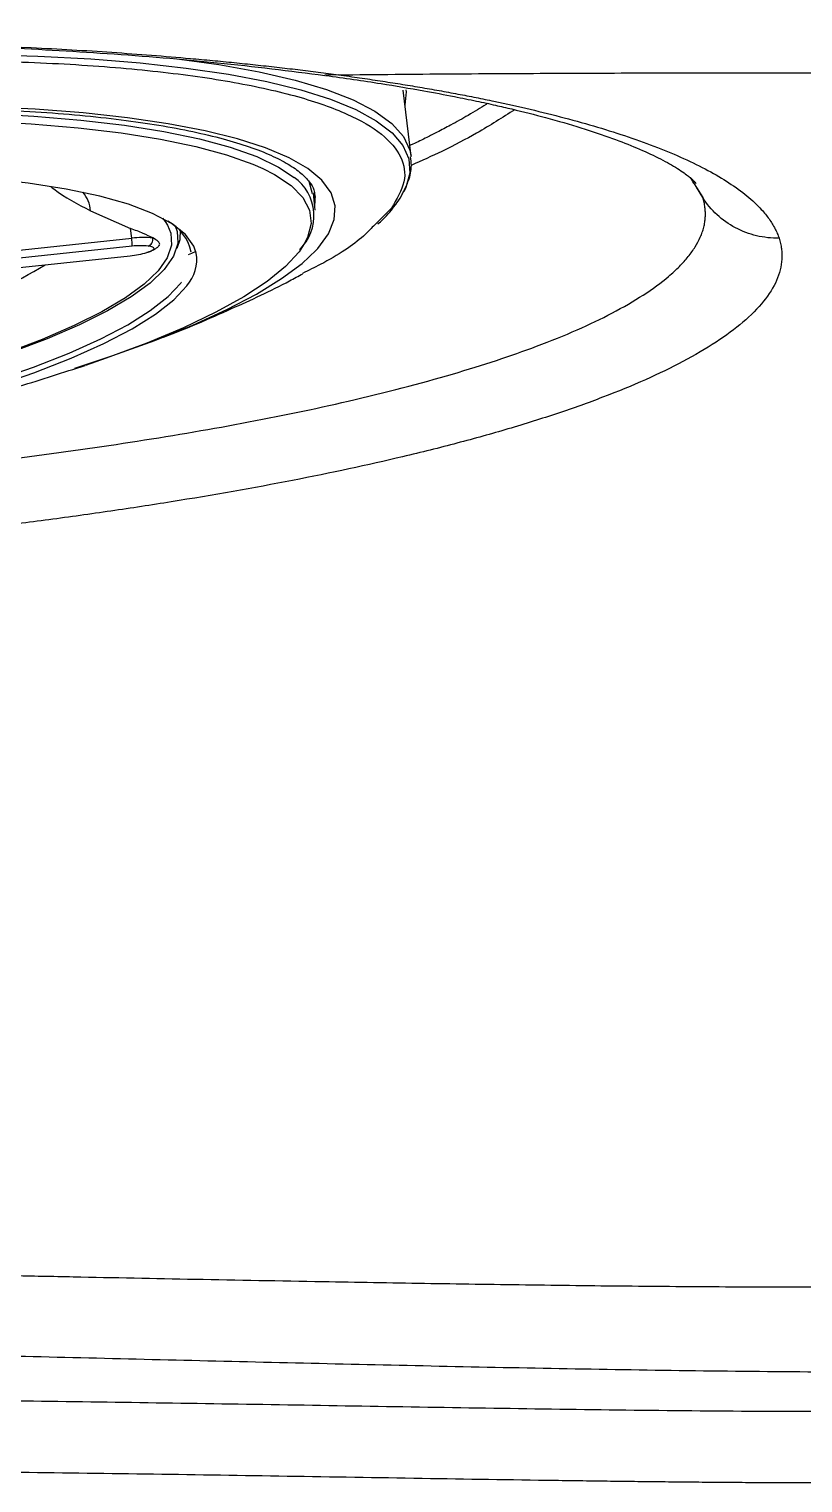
# Model space of a CAD drawing. Extents: x 0 to 84, y -21 to 126.
# Drawn here: x 41.353 to 43.504, y 64.656 to 68.698 of the extents above; entities that cross this region are included whole.
import ezdxf

# ---------------------------------------------------------------- set-up
doc = ezdxf.new("R2010")
doc.units = 0
doc.header["$MEASUREMENT"] = 0
doc.layers.add('1', color=4, linetype='Continuous')

# ---------------------------------------------------------------- blocks, each defined once
blk = doc.blocks.new('PRODIGY')
at = {"layer": '1', "color": 3, "linetype": 'Continuous', "lineweight": 25}
for p, q in [((42.2137, 68.5711), (42.1754, 68.5705)), ((42.4151, 68.3451), (42.3931, 68.5283)), ((42.1407, 68.2406), (42.1315, 68.2744)), ((43.1905, 68.2858), (43.2258, 68.2301)), ((43.201, 68.2703), (43.1988, 68.2739)), ((42.1486, 68.1945), (42.1438, 68.241)), ((43.2258, 68.2301), (43.2082, 68.2586)), ((41.5238, 68.1932), (41.6353, 68.1439)), ((42.3604, 68.2002), (42.3105, 68.1507)), ((40.441, 67.9908), (41.6384, 68.1169)), ((41.6384, 68.1169), (41.6353, 68.1439)), ((41.6397, 68.0946), (40.4423, 67.9685)), ((40.4365, 67.9416), (41.634, 68.0678)), ((40.4367, 67.9421), (41.6342, 68.0682))]:
    blk.add_line(p, q, dxfattribs=at)
at = {"layer": '1', "color": 3, "linetype": 'Continuous', "lineweight": 25, "flags": 128}
for points in [[(41.2224, 68.6281), (41.3776, 68.6235), (41.5244, 68.6155), (41.6622, 68.6044), (41.7902, 68.5901), (41.9078, 68.5727), (42.0142, 68.5523), (42.109, 68.5291), (42.1915, 68.5031), (42.2615, 68.4745), (42.3184, 68.4435), (42.3621, 68.4101), (42.3923, 68.3747), (42.4087, 68.3373), (42.4114, 68.2982), (42.4003, 68.2575), (42.3949, 68.2463)], [(41.7576, 68.6166), (41.8805, 68.5997), (41.9927, 68.5796), (42.0927, 68.5564), (42.18, 68.5303), (42.2541, 68.5014), (42.3147, 68.4699), (42.3613, 68.436), (42.3937, 68.3998), (42.4118, 68.3616), (42.4152, 68.344)], [(42.4009, 68.5293), (42.4014, 68.5236), (42.3981, 68.4869)], [(42.151, 68.0837), (42.1556, 68.0887), (42.1855, 68.1294), (42.2017, 68.1689), (42.2041, 68.207), (42.1926, 68.2434), (42.1674, 68.2779), (42.1285, 68.3104), (42.0762, 68.3406), (42.0108, 68.3683), (41.9327, 68.3935), (41.8423, 68.4158), (41.7402, 68.4354), (41.627, 68.4519), (41.5033, 68.4653), (41.3698, 68.4755), (41.2274, 68.4825), (41.0769, 68.4863), (40.9191, 68.4867), (40.755, 68.4839), (40.5855, 68.4777), (40.4116, 68.4684), (40.2344, 68.4558)], [(40.2367, 68.4191), (40.4128, 68.4314), (40.5853, 68.4404), (40.7532, 68.4461), (40.9155, 68.4484), (41.0712, 68.4474), (41.2194, 68.443), (41.359, 68.4353), (41.4894, 68.4243), (41.6096, 68.4101), (41.7189, 68.3927), (41.8166, 68.3724), (41.9023, 68.3491), (41.9752, 68.3231), (42.0027, 68.3111)], [(40.237, 68.4403), (40.4141, 68.4526), (40.5876, 68.4616), (40.7566, 68.4674), (40.9199, 68.4697), (41.0765, 68.4687), (41.2256, 68.4643), (41.3661, 68.4565), (41.4972, 68.4454), (41.6181, 68.4311), (41.7281, 68.4137), (41.8265, 68.3932), (41.9126, 68.3698), (41.986, 68.3437), (42.0462, 68.3149), (42.09, 68.286)], [(41.8176, 68.0756), (41.811, 68.0945), (41.7876, 68.1274), (41.7493, 68.158), (41.6966, 68.1861), (41.6299, 68.2115), (41.5495, 68.2341), (41.4563, 68.2535), (41.3508, 68.2698), (41.2338, 68.2827), (41.1063, 68.2921), (40.9693, 68.2981), (40.8237, 68.3005), (40.6706, 68.2993), (40.5114, 68.2946), (40.347, 68.2863), (40.1789, 68.2746)], [(42.0027, 68.3111), (42.035, 68.2945), (42.0814, 68.2635), (42.1139, 68.2303), (42.1325, 68.195), (42.137, 68.158), (42.1274, 68.1193), (42.1181, 68.1009)], [(42.1473, 68.2064), (42.1489, 68.2205), (42.1483, 68.2366)], [(41.7381, 68.1533), (41.7473, 68.1314), (41.7492, 68.0978), (41.7374, 68.0627), (41.7119, 68.0264), (41.673, 67.9891), (41.6208, 67.9511), (41.5558, 67.9127), (41.4826, 67.876)], [(41.7239, 68.1728), (41.7316, 68.1632), (41.7381, 68.1533)], [(41.7606, 68.1482), (41.7648, 68.136), (41.7671, 68.1048)], [(41.7735, 68.1409), (41.7722, 68.1128), (41.7637, 68.088)], [(41.7671, 68.1048), (41.7668, 68.1021), (41.7549, 68.0667), (41.7291, 68.03), (41.6898, 67.9924), (41.6372, 67.954), (41.5716, 67.9152), (41.4935, 67.8763), (41.4036, 67.8374), (41.3024, 67.799)], [(41.4806, 67.7558), (41.5859, 67.7905), (41.7028, 67.8328), (41.8087, 67.8756), (41.9032, 67.9186), (41.9855, 67.9617), (42.0553, 68.0046), (42.1121, 68.047), (42.151, 68.0837)], [(42.1181, 68.1009), (42.1037, 68.0793), (42.0662, 68.0383), (42.0149, 67.9964), (41.9503, 67.9539), (41.8727, 67.911), (41.7826, 67.8682), (41.6805, 67.8255), (41.5672, 67.7833), (41.5097, 67.7635)], [(41.634, 68.0678), (41.634, 68.0678), (41.6342, 68.0682)], [(41.2556, 67.72), (41.3657, 67.7585), (41.4648, 67.7976), (41.5524, 67.8371), (41.6277, 67.8765), (41.6902, 67.9158), (41.7394, 67.9545), (41.7751, 67.9924)], [(39.5178, 67.3875), (39.6884, 67.4026), (39.8603, 67.421), (40.032, 67.4425), (40.2024, 67.4669), (40.37, 67.4941), (40.5337, 67.5239), (40.6922, 67.556), (40.8443, 67.5902), (40.9888, 67.6263), (41.1246, 67.6639), (41.2506, 67.7027), (41.3661, 67.7426), (41.4699, 67.7831), (41.5614, 67.824), (41.6399, 67.8649), (41.7048, 67.9056), (41.7555, 67.9457), (41.7917, 67.985)], [(41.4826, 67.876), (41.4785, 67.8741), (41.3894, 67.8356), (41.2891, 67.7975)]]:
    blk.add_lwpolyline(points, dxfattribs=at)
at = {"layer": '1', "color": 3, "linetype": 'Continuous', "lineweight": 25}
for centre, radius, start, end in [((42.0154, 68.1796), 0.1299, 313.3831, 54.96), ((41.4396, 68.1884), 0.0843, 3.2716, 41.7793), ((42.3429, 68.2322), 0.0365, 298.7033, 333.0262), ((41.6772, 68.05), 0.1301, 12.5713, 61.7503), ((41.6708, 67.8544), 0.2645, 84.2375, 97.0267), ((41.5118, 68.0983), 0.128, 358.3325, 8.3427), ((41.6115, 68.3073), 0.2401, 275.4189, 286.7611), ((41.6643, 67.8951), 0.2011, 84.239, 97.0221), ((41.7116, 68.0569), 0.1077, 318.0992, 10.0026), ((40.7462, 70.5626), 2.7031, 292.8563, 293.2716), ((40.6742, 69.2597), 1.4159, 288.9416, 300.7481), ((41.6219, 68.1106), 0.1936, 322.3524, 323.3465)]:
    blk.add_arc(centre, radius, start, end, dxfattribs=at)
for points, knots in [([(37.0249, 68.0045), (37.2858, 68.1018), (37.5449, 68.188), (38.0631, 68.3398), (38.3223, 68.4054), (38.8441, 68.5189), (39.1067, 68.5668), (39.6375, 68.6488), (39.9058, 68.6829), (40.4489, 68.7408), (40.7237, 68.7648), (41.2793, 68.8059), (41.56, 68.8231), (42.1266, 68.8534), (42.4124, 68.8666), (42.9865, 68.8911), (43.2747, 68.9024), (43.5626, 68.9137)], [0, 0, 0, 0, 0.125, 0.125, 0.25, 0.25, 0.375, 0.375, 0.5, 0.5, 0.625, 0.625, 0.75, 0.75, 0.875, 0.875, 1, 1, 1, 1]), ([(36.2973, 67.188), (36.2965, 67.1901), (36.295, 67.1944), (36.2933, 67.201), (36.2918, 67.2076), (36.2907, 67.2144), (36.29, 67.2212), (36.2896, 67.2282), (36.2896, 67.2352), (36.2899, 67.2424), (36.2913, 67.2582), (36.2968, 67.2835), (36.3114, 67.3197), (36.3331, 67.358), (36.3618, 67.3981), (36.3971, 67.4399), (36.4522, 67.4969), (36.5368, 67.5716), (36.6604, 67.6643), (36.8037, 67.7589), (37.008, 67.8795), (37.2997, 68.0282), (37.6277, 68.1649), (37.9086, 68.2638), (38.1864, 68.351), (38.478, 68.4268), (38.7773, 68.4898), (39.0047, 68.5308), (39.2356, 68.5658), (39.5487, 68.605), (39.946, 68.6399), (40.426, 68.6612), (40.9015, 68.664), (41.2484, 68.6532), (41.4726, 68.6411), (41.5841, 68.634), (41.694, 68.626), (41.7867, 68.6182), (41.863, 68.6112), (41.9234, 68.6053), (41.9831, 68.5991), (42.0421, 68.5926), (42.1002, 68.5857), (42.1575, 68.5786), (42.195, 68.5736), (42.2137, 68.5711)], [0, 0, 0, 0, 0.00417, 0.008337, 0.0125, 0.01666, 0.020817, 0.024973, 0.029126, 0.033278, 0.037429, 0.056265, 0.075031, 0.093796, 0.11256, 0.131226, 0.149787, 0.186006, 0.222348, 0.25689, 0.291528, 0.354306, 0.418748, 0.448281, 0.478077, 0.535646, 0.564017, 0.592324, 0.620536, 0.648734, 0.705783, 0.762578, 0.820575, 0.879286, 0.894139, 0.909043, 0.92401, 0.939053, 0.947721, 0.956397, 0.965085, 0.973786, 0.982503, 0.99124, 1, 1, 1, 1]), ([(36.4617, 67.4533), (36.4642, 67.4568), (36.4688, 67.4631), (36.4853, 67.4837), (36.5054, 67.5065), (36.5304, 67.5322), (36.5554, 67.5557), (36.5851, 67.5821), (36.6223, 67.6129), (36.6733, 67.6524), (36.7393, 67.6998), (36.8307, 67.7606), (36.9408, 67.8275), (37.0547, 67.8911), (37.1487, 67.9402), (37.2275, 67.9794), (37.3011, 68.0146), (37.3804, 68.0509), (37.4646, 68.0878), (37.5591, 68.1272), (37.6701, 68.1712), (37.8067, 68.2218), (37.9702, 68.2776), (38.162, 68.3367), (38.3832, 68.3972), (38.6351, 68.4568), (38.919, 68.513), (39.2357, 68.5634), (39.5426, 68.6004), (39.8319, 68.6262), (40.097, 68.6435), (40.3751, 68.6549), (40.6648, 68.6599), (40.9637, 68.658), (41.2693, 68.6488), (41.5774, 68.6314), (41.8859, 68.606), (42.0774, 68.5821), (42.1756, 68.5698)], [0, 0, 0, 0, 0.028813, 0.052788, 0.071829, 0.08635, 0.099438, 0.11168, 0.128453, 0.145655, 0.166878, 0.191997, 0.22417, 0.250956, 0.27055, 0.284542, 0.298686, 0.313615, 0.329302, 0.344628, 0.363571, 0.386068, 0.411987, 0.441217, 0.47368, 0.509357, 0.5483, 0.590626, 0.636514, 0.669202, 0.703645, 0.739913, 0.778075, 0.818195, 0.860339, 0.904597, 0.95109, 1, 1, 1, 1]), ([(40.2589, 68.5776), (40.3687, 68.5854), (40.5883, 68.601), (40.9026, 68.6114), (41.1991, 68.6121), (41.472, 68.6022), (41.7168, 68.5819), (41.9293, 68.5517), (42.1059, 68.512), (42.2434, 68.4636), (42.3398, 68.4073), (42.3924, 68.3439), (42.4043, 68.2748), (42.375, 68.2251), (42.3604, 68.2002)], [0, 0, 0, 0, 0.083333, 0.166667, 0.25, 0.333333, 0.416667, 0.5, 0.583333, 0.666667, 0.75, 0.833333, 0.916666, 1, 1, 1, 1]), ([(42.1773, 68.5696), (42.2293, 68.5622), (42.3238, 68.5488), (42.4416, 68.5287), (42.5292, 68.5122), (42.5951, 68.4987), (42.648, 68.4872), (42.7134, 68.472), (42.7951, 68.4514), (42.8895, 68.424), (42.9737, 68.3957), (43.0453, 68.3675), (43.1046, 68.3402), (43.145, 68.3178), (43.1697, 68.3017), (43.1837, 68.2914), (43.1928, 68.284), (43.2004, 68.2772), (43.2057, 68.2715), (43.2066, 68.2701), (43.2071, 68.2693)], [0, 0, 0, 0, 0.084068, 0.152433, 0.20423, 0.243165, 0.277748, 0.308515, 0.376857, 0.455035, 0.534101, 0.604335, 0.678921, 0.756596, 0.798894, 0.834948, 0.863727, 0.892104, 0.936866, 1, 1, 1, 1]), ([(42.2137, 68.5711), (42.266, 68.5716), (42.3699, 68.5728), (42.5251, 68.574), (42.6786, 68.575), (42.8303, 68.5757), (42.9804, 68.5763), (43.1286, 68.5766), (43.2749, 68.5768), (43.4194, 68.5769), (43.5151, 68.5769), (43.5626, 68.5769)], [0, 0, 0, 0, 0.116198, 0.23122, 0.345022, 0.457561, 0.568796, 0.678689, 0.787205, 0.894317, 1, 1, 1, 1]), ([(42.2137, 68.5711), (42.2235, 68.5697), (42.2431, 68.5671), (42.2721, 68.563), (42.3008, 68.5588), (42.3291, 68.5545), (42.3572, 68.5502), (42.3849, 68.5458), (42.4124, 68.5414), (42.4395, 68.5368), (42.4664, 68.5322), (42.4929, 68.5275), (42.5191, 68.5228), (42.545, 68.5179), (42.5706, 68.513), (42.5958, 68.5081), (42.6208, 68.503), (42.6721, 68.4924), (42.7473, 68.4756), (42.8435, 68.4517), (42.9345, 68.4261), (43.021, 68.3986), (43.101, 68.3696), (43.1753, 68.3384), (43.2418, 68.3057), (43.3007, 68.2709), (43.3504, 68.2347), (43.3817, 68.2052), (43.4003, 68.1837), (43.4105, 68.1704), (43.4193, 68.1571), (43.4269, 68.1438), (43.4334, 68.1304), (43.4366, 68.1214), (43.4382, 68.1169)], [0, 0, 0, 0, 0.013853, 0.027691, 0.041514, 0.055324, 0.069123, 0.082912, 0.096694, 0.11047, 0.124241, 0.13801, 0.151778, 0.165547, 0.179318, 0.193094, 0.206875, 0.220663, 0.279099, 0.337443, 0.398485, 0.459359, 0.523061, 0.586653, 0.653403, 0.719709, 0.788812, 0.858052, 0.881864, 0.905604, 0.929281, 0.9529, 0.976471, 1, 1, 1, 1]), ([(40.2311, 68.45), (40.2604, 68.4523), (40.3454, 68.4588), (40.4843, 68.4675), (40.6459, 68.475), (40.8031, 68.4796), (40.9552, 68.4814), (41.1013, 68.4802), (41.2407, 68.476), (41.3725, 68.469), (41.496, 68.4592), (41.6106, 68.4467), (41.7155, 68.4315), (41.8102, 68.4137), (41.894, 68.3937), (41.9664, 68.3717), (42.0269, 68.3479), (42.075, 68.323), (42.1107, 68.2978), (42.1339, 68.2733), (42.1455, 68.2534), (42.1468, 68.2415), (42.1474, 68.2367)], [0, 0, 0, 0, 0.027726, 0.080431, 0.133135, 0.185825, 0.238496, 0.291142, 0.343756, 0.396329, 0.448847, 0.501293, 0.553642, 0.605858, 0.657894, 0.709681, 0.761129, 0.812141, 0.862691, 0.913064, 0.964035, 1, 1, 1, 1]), ([(42.6273, 68.4916), (42.626, 68.4908), (42.6098, 68.4798), (42.576, 68.4597), (42.5301, 68.4337), (42.491, 68.4132), (42.4558, 68.3955), (42.4307, 68.3832), (42.4143, 68.3756), (42.4115, 68.3744)], [0, 0, 0, 0, 0.021301, 0.282849, 0.516411, 0.685088, 0.807347, 0.967836, 1, 1, 1, 1]), ([(42.7031, 68.4742), (42.6693, 68.4525), (42.6096, 68.4141), (42.5105, 68.3622), (42.4445, 68.3325), (42.4158, 68.3195)], [0, 0, 0, 0, 0.422465, 0.748257, 1, 1, 1, 1]), ([(42.3937, 68.2461), (42.3988, 68.2564), (42.4107, 68.2799), (42.4177, 68.3132), (42.4147, 68.3352), (42.4136, 68.3435)], [0, 0, 0, 0, 0.327465, 0.74813, 1, 1, 1, 1]), ([(41.4137, 68.26), (41.4164, 68.2579), (41.4502, 68.2316), (41.4885, 68.2116), (41.5238, 68.1932)], [0, 0, 0, 0, 0.078909, 1, 1, 1, 1]), ([(42.1437, 68.244), (42.1464, 68.2387), (42.15, 68.2314), (42.1467, 68.2234), (42.1458, 68.2213)], [0, 0, 0, 0, 0.733765, 1, 1, 1, 1]), ([(42.3722, 68.2104), (42.3781, 68.2184), (42.3868, 68.2301), (42.392, 68.2423), (42.3937, 68.2461)], [0, 0, 0, 0, 0.6874534, 1, 1, 1, 1]), ([(38.9461, 67.3378), (38.9584, 67.3382), (38.9831, 67.3391), (39.0205, 67.3405), (39.0584, 67.3419), (39.0967, 67.3434), (39.1355, 67.3448), (39.1746, 67.3464), (39.2142, 67.348), (39.2541, 67.3496), (39.2945, 67.3513), (39.3353, 67.353), (39.3764, 67.3548), (39.4179, 67.3566), (39.4597, 67.3585), (39.5019, 67.3605), (39.5444, 67.3625), (39.5872, 67.3645), (39.671, 67.3687), (39.7994, 67.3753), (39.971, 67.3851), (40.1435, 67.3959), (40.361, 67.4109), (40.6437, 67.4329), (40.9796, 67.4649), (41.3185, 67.5041), (41.6409, 67.5492), (41.9528, 67.6021), (42.2563, 67.6651), (42.5327, 67.7369), (42.7373, 67.8045), (42.8785, 67.8618), (42.978, 67.9094), (43.0636, 67.959), (43.1228, 68.0026), (43.1616, 68.0383), (43.1863, 68.0657), (43.2057, 68.0928), (43.2177, 68.1154), (43.2248, 68.1336), (43.229, 68.1475), (43.2318, 68.1614), (43.2333, 68.1752), (43.2335, 68.189), (43.2323, 68.2028), (43.2299, 68.2165), (43.2272, 68.2255), (43.2258, 68.2301)], [0, 0, 0, 0, 0.0060302, 0.0121145, 0.0182521, 0.0244421, 0.0306837, 0.0369759, 0.0433179, 0.0497086, 0.056147, 0.0626323, 0.0691633, 0.075739, 0.0823583, 0.0890202, 0.0957236, 0.1024673, 0.1092502, 0.1352764, 0.1628772, 0.1898567, 0.2163546, 0.2654686, 0.3242801, 0.3795189, 0.436184, 0.4947684, 0.5557735, 0.623625, 0.6876696, 0.7239054, 0.7598012, 0.7980016, 0.8365901, 0.857167, 0.8774864, 0.8975377, 0.9173109, 0.9276228, 0.9379475, 0.9482821, 0.9586236, 0.9689691, 0.9793156, 0.9896602, 1, 1, 1, 1]), ([(42.3224, 68.1561), (42.3229, 68.1566), (42.3407, 68.1712), (42.3559, 68.1892), (42.3697, 68.2071), (42.3722, 68.2104)], [0, 0, 0, 0, 0.023545, 0.82428, 1, 1, 1, 1]), ([(43.4382, 68.1169), (43.417, 68.1166), (43.3958, 68.1189), (43.3549, 68.1288), (43.3351, 68.1363), (43.2981, 68.156), (43.2809, 68.1682), (43.2503, 68.1965), (43.2369, 68.2126), (43.2258, 68.2301)], [0, 0, 0, 0, 0.25, 0.25, 0.5, 0.5, 0.75, 0.75, 1, 1, 1, 1]), ([(43.4382, 68.1169), (43.4389, 68.1145), (43.4405, 68.1097), (43.4423, 68.1025), (43.4438, 68.0952), (43.4449, 68.0879), (43.4457, 68.0806), (43.4461, 68.0733), (43.4462, 68.0659), (43.4457, 68.0512), (43.4422, 68.0291), (43.4288, 67.9902), (43.3984, 67.9414), (43.3415, 67.8841), (43.266, 67.828), (43.1461, 67.7577), (42.9969, 67.6912), (42.8243, 67.6296), (42.6887, 67.5871), (42.5445, 67.5468), (42.3497, 67.4981), (42.0895, 67.4423), (41.8118, 67.3933), (41.5816, 67.358), (41.4103, 67.3341), (41.2363, 67.3119), (41.0045, 67.2848), (40.709, 67.2547), (40.4085, 67.2294), (40.1668, 67.2115), (39.9857, 67.1993), (39.8044, 67.1882), (39.6227, 67.178), (39.4413, 67.1687), (39.2962, 67.1619), (39.1877, 67.1571), (39.115, 67.1541), (39.0427, 67.1511), (38.9707, 67.1483), (38.9231, 67.1465), (38.8993, 67.1456)], [0, 0, 0, 0, 0.00516, 0.010324, 0.015493, 0.020667, 0.025846, 0.031031, 0.036222, 0.041421, 0.062103, 0.082731, 0.122972, 0.163499, 0.201968, 0.240375, 0.312553, 0.346514, 0.38053, 0.412652, 0.444712, 0.504436, 0.564466, 0.592826, 0.621202, 0.648862, 0.676483, 0.730371, 0.784351, 0.811068, 0.837731, 0.864486, 0.891212, 0.918212, 0.945171, 0.956148, 0.967114, 0.978075, 0.989035, 1, 1, 1, 1]), ([(41.6973, 68.1176), (41.6888, 68.1217), (41.671, 68.1305), (41.6475, 68.1393), (41.6353, 68.1439)], [0, 0, 0, 0, 0.477829, 1, 1, 1, 1]), ([(41.6845, 68.0951), (41.6864, 68.0959), (41.6901, 68.0976), (41.6945, 68.1031), (41.6973, 68.1101), (41.6973, 68.1151), (41.6973, 68.1176)], [0, 0, 0, 0, 0.250021, 0.50003, 0.74998, 1, 1, 1, 1]), ([(41.7166, 68.1001), (41.7159, 68.1026), (41.7144, 68.1075), (41.703, 68.1142), (41.6973, 68.1176)], [0, 0, 0, 0, 0.509273, 1, 1, 1, 1]), ([(42.3105, 68.1507), (42.3016, 68.1415), (42.2682, 68.1067), (42.2013, 68.0622), (42.1302, 68.0273), (42.1134, 68.0191)], [0, 0, 0, 0, 0.215005, 0.815058, 1, 1, 1, 1]), ([(41.6808, 68.0773), (41.6863, 68.0793), (41.6943, 68.0822), (41.6995, 68.0859), (41.7009, 68.0883), (41.7001, 68.0905), (41.696, 68.0931), (41.6892, 68.0943), (41.6845, 68.0951)], [0, 0, 0, 0, 0.271451, 0.389533, 0.50923, 0.625992, 0.741667, 1, 1, 1, 1]), ([(41.6869, 68.0793), (41.6865, 68.0789), (41.6849, 68.0773), (41.6826, 68.0773), (41.6808, 68.0773)], [0, 0, 0, 0, 0.230165, 1, 1, 1, 1]), ([(41.6871, 68.079), (41.6905, 68.0806), (41.6977, 68.0837), (41.7061, 68.0887), (41.713, 68.0938), (41.7152, 68.0975), (41.7164, 68.0994)], [0, 0, 0, 0, 0.232781, 0.477561, 0.733597, 1, 1, 1, 1]), ([(41.8149, 68.0807), (41.8153, 68.0808), (41.8161, 68.0808), (41.8163, 68.0805), (41.8157, 68.0801), (41.8147, 68.0796), (41.8142, 68.0794)], [0, 0, 0, 0, 0.272409, 0.510154, 0.760925, 1, 1, 1, 1]), ([(41.7112, 67.8363), (41.7163, 67.8382), (41.7861, 67.8634), (41.9076, 67.9169), (42.0366, 67.9758), (42.1018, 68.0115), (42.114, 68.0181)], [0, 0, 0, 0, 0.03662, 0.503893, 0.907764, 1, 1, 1, 1]), ([(39.4892, 67.3802), (39.4993, 67.3809), (39.5699, 67.386), (39.7021, 67.3987), (39.8848, 67.4185), (40.0668, 67.4418), (40.2478, 67.4682), (40.428, 67.4978), (40.6074, 67.5308), (40.7864, 67.5674), (40.9658, 67.6081), (41.1468, 67.654), (41.3292, 67.7049), (41.4485, 67.7438), (41.5089, 67.7634)], [0, 0, 0, 0, 0.014288, 0.100303, 0.185675, 0.270841, 0.356153, 0.441948, 0.528686, 0.616915, 0.707355, 0.801015, 0.89941, 1, 1, 1, 1]), ([(40.7908, 65.2442), (40.8066, 65.2438), (40.8416, 65.243), (40.8994, 65.2417), (40.9676, 65.2402), (41.0463, 65.2385), (41.1592, 65.2361), (41.3035, 65.2331), (41.5308, 65.2284), (41.8194, 65.2226), (42.0981, 65.2174), (42.3109, 65.2137), (42.4522, 65.2113), (42.593, 65.2092), (42.7333, 65.2072), (42.8731, 65.2054), (43.0123, 65.2039), (43.1508, 65.2027), (43.2887, 65.2018), (43.4259, 65.2013), (43.5171, 65.2014), (43.5626, 65.2014)], [0, 0, 0, 0, 0.017375, 0.038508, 0.063422, 0.092143, 0.124699, 0.186865, 0.249609, 0.372144, 0.49999, 0.550978, 0.601774, 0.652366, 0.702744, 0.752898, 0.80282, 0.8525, 0.90193, 0.9511, 1, 1, 1, 1]), ([(40.7296, 65.0237), (40.7882, 65.0221), (40.8464, 65.0207), (40.9628, 65.0178), (41.0211, 65.0164), (41.1963, 65.0121), (41.3135, 65.0092), (41.6656, 65.0005), (41.9014, 64.9948), (42.3742, 64.9838), (42.6113, 64.9785), (43.0863, 64.9699), (43.3242, 64.9664), (43.5626, 64.9653)], [0, 0, 0, 0, 0.0625, 0.0625, 0.125, 0.125, 0.25, 0.25, 0.5, 0.5, 0.75, 0.75, 1, 1, 1, 1]), ([(43.5626, 64.8545), (43.3181, 64.8545), (43.0732, 64.8572), (42.5835, 64.8642), (42.3389, 64.8684), (41.8509, 64.8763), (41.6075, 64.88), (41.1233, 64.8863), (40.8824, 64.8889), (40.6436, 64.8913)], [0, 0, 0, 0, 0.25, 0.25, 0.5, 0.5, 0.75, 0.75, 1, 1, 1, 1]), ([(43.5626, 64.6562), (43.5386, 64.6563), (43.4904, 64.6563), (43.4177, 64.6565), (43.3445, 64.6569), (43.2706, 64.6574), (43.1962, 64.6581), (43.1211, 64.6588), (43.0455, 64.6597), (42.9693, 64.6606), (42.8925, 64.6616), (42.7178, 64.6641), (42.4437, 64.6684), (42.0715, 64.6746), (41.6996, 64.6804), (41.4114, 64.6843), (41.2058, 64.6868), (41.0818, 64.6882), (40.9589, 64.6895), (40.837, 64.6907), (40.7163, 64.6918), (40.6364, 64.6926), (40.5967, 64.6929)], [0, 0, 0, 0, 0.024101, 0.048407, 0.072917, 0.097631, 0.122547, 0.147665, 0.172983, 0.198502, 0.22422, 0.250137, 0.374022, 0.49997, 0.625187, 0.749832, 0.792222, 0.834357, 0.876219, 0.917792, 0.959057, 1, 1, 1, 1])]:
    blk.add_open_spline(points, degree=3, knots=knots, dxfattribs=at)

msp = doc.modelspace()

# ---------------------------------------------------------------- block references
at = {"layer": '1'}
msp.add_blockref('PRODIGY', (0, 0), dxfattribs=at)

doc.saveas('drawing.dxf')
